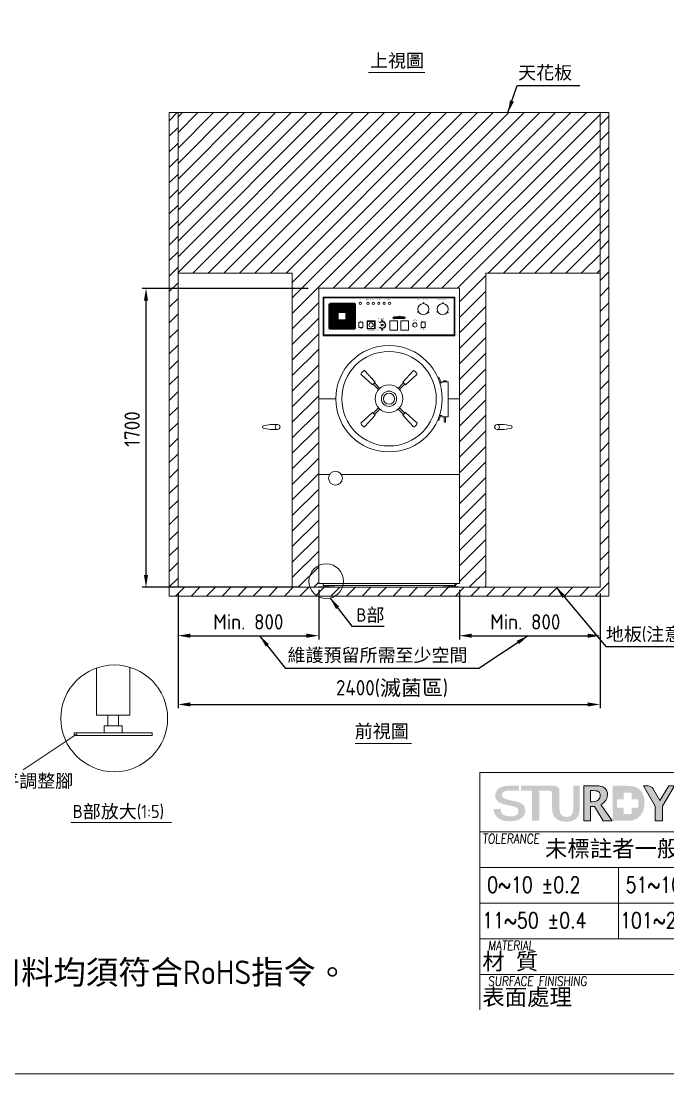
# Model space of a CAD drawing. Header units: millimetres. Extents: x -200897 to 27338, y 57 to 9327.
# Drawn here: x 18560 to 22238, y 57 to 6046 of the extents above; entities that cross this region are included whole.
import ezdxf

# ---------------------------------------------------------------- set-up
doc = ezdxf.new("R2010")
doc.units = ezdxf.units.MM
doc.header["$MEASUREMENT"] = 0
doc.linetypes.add('HIDDEN', pattern=[9.525, 6.35, -3.175])
doc.layers.get('0').update_dxf_attribs({"lineweight": 20})
for name, color, linetype, lineweight in [('D', 3, 'Continuous', 13), ('F', 7, 'Continuous', 15), ('H', 2, 'HIDDEN', 15), ('S', 4, 'Continuous', 15)]:
    doc.layers.add(name, color=color, linetype=linetype, lineweight=lineweight)
doc.styles.get("Standard").update_dxf_attribs({"font": 'KAIU.TTF'})
doc.styles.add('STU25', font='isocp2.shx')
doc.styles.add('Text', font='romans.shx', dxfattribs={"width": 0.8, "oblique": 10})
doc.dimstyles.new('STU25', dxfattribs={"dimscale": 35, "dimtxt": 2.5, "dimasz": 2, "dimexe": 0.6, "dimexo": 1, "dimgap": 1, "dimtad": 1, "dimdsep": 46, "dimtxsty": 'STU25', "dimcen": 2, "dimazin": 2, "dimtfac": 1, "dimtmove": 0, "dimatfit": 3, "dimfxl": 0, "dimtolj": 1, "dimtzin": 0, "dimarcsym": 0})
doc.dimstyles.new('STU25$7', dxfattribs={"dimscale": 35, "dimtxt": 2.5, "dimasz": 2, "dimexe": 1.25, "dimexo": 0.625, "dimgap": 1, "dimtad": 0, "dimdec": 4, "dimdsep": 46, "dimtxsty": 'STU25', "dimcen": 2.5, "dimazin": 2, "dimtfac": 1, "dimtdec": 4, "dimtmove": 0, "dimatfit": 3, "dimfxl": 0, "dimtolj": 1, "dimtzin": 0, "dimarcsym": 0})

# ---------------------------------------------------------------- blocks, each defined once
blk = doc.blocks.new('*D9')
at = {"layer": 'D', "color": 0, "lineweight": -2}
for p, q in [((21052.2, 2811), (21052.2, 2528.6)), ((21852.2, 2790), (21852.2, 2528.6)), ((21122.2, 2549.6), (21782.2, 2549.6))]:
    blk.add_line(p, q, dxfattribs=at)
at = {"layer": 'D', "color": 0}
for points in [[(21122.2, 2561.3), (21122.2, 2537.9), (21052.2, 2549.6)], [(21782.2, 2537.9), (21782.2, 2561.3), (21852.2, 2549.6)]]:
    blk.add_solid(points, dxfattribs=at)
at = {"layer": 'Defpoints', "color": 0}
for p in [(21052.2, 2846), (21852.2, 2825), (21852.2, 2549.6)]:
    blk.add_point(p, dxfattribs=at)
at = {"layer": 'D', "color": 0, "insert": (21427.2, 2628.3), "char_height": 87.5, "attachment_point": 5, "style": 'STU25'}
blk.add_mtext('\\A1;Min. 800', dxfattribs=at)
blk = doc.blocks.new('*D8')
at = {"layer": 'D', "color": 0, "lineweight": -2}
for p, q in [((19452.2, 2790), (19452.2, 2528.6)), ((20252.2, 2811), (20252.2, 2528.6)), ((19522.2, 2549.6), (20182.2, 2549.6))]:
    blk.add_line(p, q, dxfattribs=at)
at = {"layer": 'D', "color": 0}
for points in [[(19522.2, 2561.3), (19522.2, 2537.9), (19452.2, 2549.6)], [(20182.2, 2537.9), (20182.2, 2561.3), (20252.2, 2549.6)]]:
    blk.add_solid(points, dxfattribs=at)
at = {"layer": 'Defpoints', "color": 0}
for p in [(19452.2, 2825), (20252.2, 2846), (20252.2, 2549.6)]:
    blk.add_point(p, dxfattribs=at)
at = {"layer": 'D', "color": 0, "insert": (19852.2, 2628.3), "char_height": 87.5, "attachment_point": 5, "style": 'STU25'}
blk.add_mtext('\\A1;Min. 800', dxfattribs=at)
blk = doc.blocks.new('*D6')
at = {"layer": 'D', "color": 0, "lineweight": -2}
for p, q in [((19452.2, 2790), (19452.2, 2137.5)), ((21852.2, 2790), (21852.2, 2137.5)), ((19522.2, 2158.5), (21782.2, 2158.5))]:
    blk.add_line(p, q, dxfattribs=at)
at = {"layer": 'D', "color": 0}
for points in [[(19522.2, 2170.2), (19522.2, 2146.9), (19452.2, 2158.5)], [(21782.2, 2146.9), (21782.2, 2170.2), (21852.2, 2158.5)]]:
    blk.add_solid(points, dxfattribs=at)
at = {"layer": 'Defpoints', "color": 0}
for p in [(19452.2, 2825), (21852.2, 2825), (21852.2, 2158.5)]:
    blk.add_point(p, dxfattribs=at)
at = {"layer": 'D', "color": 0, "insert": (20669.1, 2248.6), "char_height": 87.5, "attachment_point": 5, "style": 'STU25'}
blk.add_mtext('\\A1;2400({\\f標楷體|b0|i0|c136|p65;滅菌區})', dxfattribs=at)
blk = doc.blocks.new('*D10')
at = {"layer": 'D', "color": 0, "lineweight": -2}
for p, q in [((20192.2, 4525), (19249.1, 4525)), ((19270.1, 4455), (19270.1, 2895)), ((20148.2, 2825), (19249.1, 2825))]:
    blk.add_line(p, q, dxfattribs=at)
at = {"layer": 'D', "color": 0}
for points in [[(19281.8, 4455), (19258.4, 4455), (19270.1, 4525)], [(19258.4, 2895), (19281.8, 2895), (19270.1, 2825)]]:
    blk.add_solid(points, dxfattribs=at)
at = {"layer": 'Defpoints', "color": 0}
for p in [(20227.2, 4525), (19270.1, 2825), (20183.2, 2825)]:
    blk.add_point(p, dxfattribs=at)
at = {"layer": 'D', "color": 0, "insert": (19191.3, 3725), "char_height": 87.5, "attachment_point": 5, "rotation": 90, "style": 'STU25'}
blk.add_mtext('\\A1;1700', dxfattribs=at)
blk = doc.blocks.new('V3')
h = blk.add_hatch(color=256)
h.paths.add_polyline_path([(4649.7, -6596.8), (5399.7, -6596.8), (5399.7, -6816.8), (4649.7, -6816.8)])
h.paths.add_polyline_path([(4654.7, -6601.8), (5394.7, -6601.8), (5394.7, -6811.8), (4654.7, -6811.8)], flags=16)
h = blk.add_hatch(color=256)
h.paths.add_polyline_path([(4945.7, -6732.6), (4899.7, -6732.6), (4899.7, -6778.6), (4945.7, -6778.6)])
h.paths.add_polyline_path([(4942.7, -6735.6), (4942.7, -6775.6), (4902.7, -6775.6), (4902.7, -6735.6)], flags=16)
h = blk.add_hatch(color=256)
h.paths.add_polyline_path([(4972.3, -6741), (4970.9, -6739.6, 0.011368), (4970.1, -6740.3), (4973, -6743.1, -0.392227), (4997.4, -6742.2), (4997.6, -6739.8, 0.030831), (4995.6, -6738.5), (4996.5, -6736.7, 0.011368), (4995.6, -6736.2), (4994.7, -6738, 0.309923)])
h.paths.add_polyline_path([(4994.8, -6771.4), (4994.6, -6773.8, 0.559819), (4997.6, -6739.8), (4997.4, -6742.2, -0.514917)])
h.paths.add_polyline_path([(4994.6, -6773.8), (4994.8, -6771.4, -0.341185), (4973, -6768.6), (4970.1, -6771.4, 0.011368), (4970.9, -6772.1), (4972.3, -6770.7, 0.308103)])
for p, q in [((4654.7, -6601.8), (5394.7, -6601.8)), ((4654.7, -6811.8), (4654.7, -6601.8)), ((5394.7, -6601.8), (5394.7, -6811.8)), ((4973, -6743.1), (4970.1, -6740.3)), ((4972.3, -6741), (4970.9, -6739.6)), ((4994.7, -6738), (4995.6, -6736.2)), ((4995.6, -6738.5), (4996.5, -6736.7)), ((5394.7, -6811.8), (4654.7, -6811.8)), ((4973, -6768.6), (4970.1, -6771.4)), ((4972.3, -6770.7), (4970.9, -6772.1))]:
    blk.add_line(p, q)
at = {"lineweight": 50}
for p, q in [((4687.7, -6635.8), (4731.7, -6679.8)), ((4783.7, -6679.8), (4827.7, -6635.8)), ((4731.7, -6731.8), (4687.7, -6775.8)), ((4783.7, -6731.8), (4827.7, -6775.8)), ((5050.7, -6712.8), (5113.7, -6712.8)), ((5050.7, -6712.8), (5050.7, -6717.8)), ((5081.2, -6712.8), (5081.2, -6707.8)), ((5113.7, -6712.8), (5113.7, -6717.8))]:
    blk.add_line(p, q, dxfattribs=at)
for points in [[(4649.7, -6596.8), (5399.7, -6596.8), (5399.7, -6816.8), (4649.7, -6816.8)], [(4899.7, -6732.6), (4945.7, -6732.6), (4945.7, -6778.6), (4899.7, -6778.6)], [(4902.7, -6735.6), (4942.7, -6735.6), (4942.7, -6775.6), (4902.7, -6775.6)]]:
    blk.add_lwpolyline(points, close=True)
for points in [[(4687.7, -6635.8), (4827.7, -6635.8), (4827.7, -6775.8), (4687.7, -6775.8)], [(4691.7, -6639.8), (4823.7, -6639.8), (4823.7, -6771.8), (4691.7, -6771.8)], [(4695.7, -6643.8), (4819.7, -6643.8), (4819.7, -6767.8), (4695.7, -6767.8)], [(4699.7, -6647.8), (4815.7, -6647.8), (4815.7, -6763.8), (4699.7, -6763.8)], [(4703.7, -6651.8), (4811.7, -6651.8), (4811.7, -6759.8), (4703.7, -6759.8)], [(4707.7, -6655.8), (4807.7, -6655.8), (4807.7, -6755.8), (4707.7, -6755.8)], [(4711.7, -6659.8), (4803.7, -6659.8), (4803.7, -6751.8), (4711.7, -6751.8)], [(4715.7, -6663.8), (4799.7, -6663.8), (4799.7, -6747.8), (4715.7, -6747.8)], [(4719.7, -6667.8), (4795.7, -6667.8), (4795.7, -6743.8), (4719.7, -6743.8)], [(4723.7, -6671.8), (4791.7, -6671.8), (4791.7, -6739.8), (4723.7, -6739.8)], [(4727.7, -6675.8), (4787.7, -6675.8), (4787.7, -6735.8), (4727.7, -6735.8)], [(4731.7, -6679.8), (4783.7, -6679.8), (4783.7, -6731.8), (4731.7, -6731.8)]]:
    blk.add_lwpolyline(points, close=True, dxfattribs=at)
for radius, start, end in [(22, 132.39475, 135), (20, 63.25632, 132.13402), (20, 227.86598, 60.39033), (18, 225, 135), (22, 60.65106, 63.25632), (22, 225, 227.60525)]:
    blk.add_arc((4985.7, -6755.8), radius, start, end)
for s, insert, char_height, width, attachment_point in [('{\\fArial|b0|i0|c0|p34;POWER}', (4851.7, -6609.8), 3.5, 19.501, 1), ('{\\fArial|b0|i0|c0|p34;ADD WATER}', (4905.7, -6611.6), 3.5, 29.971, 5), ('{\\fArial|b0|i0|c0|p34;HEAT}', (4936.2, -6611.6), 3.5, 19, 5), ('{\\fArial|b0|i0|c0|p34;STERI}.', (4967.3, -6611.6), 3.5, 19, 5), ('{\\fArial|b0|i0|c0|p34;DRY}', (4991.7, -6609.8), 3.5, 15, 1), ('{\\fArial|b0|i0|c0|p34;COMPLETE}', (5013.7, -6609.8), 3.5, 23.5, 1), ('{\\fArial|b0|i0|c0|p34;CHAMBER PRESSURE GAUGE}', (5182.7, -6609.8), 3.5, 77.439, 1), ('{\\fArial|b0|i0|c0|p34;JACKET PRESSURE GAUGE}', (5298.7, -6609.8), 3.5, 67.407, 1), ('{\\fArial|b0|i0|c0|p34;TIMER}', (5081.2, -6704.3), 3.5, 59.839, 5), ('{\\fArial|b0|i0|c0|p34;ON}', (4859.7, -6731.3), 5, 14.5, 1), ('{\\fArial|b1|i0|c0|p34;0.9}', (4958.1, -6732.8), 4, 25.842, 1), ('{\\fArial|b0|i0|c0|p34;PRESSURE CONTROL}', (4959.2, -6717.8), 3.5, 56.42, 1), ('{\\fArial|b1|i0|c0|p34;1.2}', (4996.7, -6730.8), 4, 11.852, 1), ('{\\fArial|b0|i0|c0|p34;STERI.}', (5043.2, -6720.8), 3.5, 43.963, 1), ('{\\fArial|b0|i0|c0|p34;DRY}', (5108.2, -6720.8), 3.5, 35.412, 1), ('{\\fArial|b0|i0|c0|p34;OFF}', (4857.7, -6775.3), 5, 16.5, 1), ('{\\fArial|b0|i0|c0|p34;EMERGENCY}', (4908.7, -6783.8), 3.5, 23.5, 1), ('\\A1;{\\fArial|b1|i1|c0|p34;kg/cm\\H0.7x;\\S2^  ;}', (4952.2, -6779.8), 4, 25.949, 1), ('{\\fArial|b1|i0|c0|p34;2.1}', (4958.2, -6771.8), 4, 25.788, 1)]:
    blk.add_mtext(s, dxfattribs=dict(insert=insert, char_height=char_height, width=width, attachment_point=attachment_point))
at = {"attachment_point": 1}
for s, insert, char_height in [('{\\fArial|b0|i0|c0|p34;VACUUM\\PRELEASE}', (5160.9, -6723), 3.5), ('{\\fARIAL|b0|i0|c0|p34;LIQUID}', (5207.7, -6731.3), 5), ('{\\fArial|b0|i0|c0|p34;NORMAL}', (5204.7, -6775.3), 5)]:
    blk.add_mtext(s, dxfattribs=dict(at, insert=insert, char_height=char_height))
blk = doc.blocks.new('新駿LOGO')
at = {"layer": 'F'}
h = blk.add_hatch(color=256, dxfattribs=at)
edge = h.paths.add_edge_path()
edge.add_spline(control_points=[(-529.05, -442.14), (-529.05, -442.31), (-529.02, -442.45), (-528.95, -442.56), (-528.89, -442.68), (-528.8, -442.78), (-528.69, -442.85), (-528.57, -442.93), (-528.44, -442.98), (-528.29, -443.01), (-528.15, -443.05), (-527.99, -443.07), (-527.81, -443.07), (-527.62, -443.07), (-527.47, -443.05), (-527.33, -443.01), (-527.2, -442.97), (-527.09, -442.92), (-527.01, -442.86), (-526.93, -442.8), (-526.87, -442.73), (-526.83, -442.65), (-526.8, -442.57), (-526.78, -442.49), (-526.78, -442.41), (-526.78, -442.25), (-526.82, -442.13), (-526.91, -442.05), (-526.99, -441.97), (-527.08, -441.91), (-527.18, -441.88), (-527.36, -441.83), (-527.56, -441.77), (-527.79, -441.72), (-528.02, -441.67), (-528.3, -441.61), (-528.64, -441.53), (-528.85, -441.48), (-529.02, -441.41), (-529.16, -441.34), (-529.3, -441.26), (-529.41, -441.17), (-529.5, -441.07), (-529.58, -440.98), (-529.64, -440.87), (-529.67, -440.77), (-529.7, -440.66), (-529.72, -440.55), (-529.72, -440.43), (-529.72, -440.22), (-529.67, -440.03), (-529.57, -439.87), (-529.46, -439.71), (-529.33, -439.58), (-529.16, -439.47), (-528.99, -439.37), (-528.85, -439.31), (-528.64, -439.26), (-528.43, -439.21), (-528.13, -439.2), (-527.91, -439.2), (-527.66, -439.2), (-526.73, -439.2), (-526.73, -439.2), (-526.73, -439.2), (-526.73, -439.81), (-526.73, -439.81), (-526.73, -439.81), (-528.14, -439.8), (-528.28, -439.83), (-528.39, -439.85), (-528.48, -439.86), (-528.56, -439.9), (-528.65, -439.94), (-528.72, -440), (-528.78, -440.07), (-528.84, -440.14), (-528.87, -440.23), (-528.87, -440.34), (-528.87, -440.5), (-528.81, -440.62), (-528.7, -440.7), (-528.6, -440.79), (-528.46, -440.85), (-528.28, -440.9), (-528.27, -440.9), (-528.19, -440.92), (-528.07, -440.95), (-527.94, -440.98), (-527.8, -441.01), (-527.65, -441.05), (-527.49, -441.09), (-527.34, -441.12), (-527.19, -441.16), (-527.04, -441.19), (-526.94, -441.21), (-526.87, -441.23), (-526.71, -441.27), (-526.58, -441.34), (-526.46, -441.41), (-526.34, -441.49), (-526.24, -441.58), (-526.16, -441.67), (-526.08, -441.77), (-526.02, -441.88), (-525.98, -441.99), (-525.94, -442.1), (-525.92, -442.22), (-525.92, -442.33), (-525.92, -442.57), (-525.98, -442.78), (-526.09, -442.95), (-526.2, -443.12), (-526.35, -443.26), (-526.53, -443.37), (-526.71, -443.48), (-526.92, -443.55), (-527.15, -443.61), (-527.39, -443.66), (-527.62, -443.68), (-527.87, -443.68), (-528.14, -443.68), (-528.41, -443.65), (-528.65, -443.59), (-528.9, -443.53), (-529.11, -443.44), (-529.3, -443.31), (-529.48, -443.19), (-529.63, -443.03), (-529.74, -442.83), (-529.84, -442.64), (-529.9, -442.41), (-529.91, -442.14), (-529.91, -442.14), (-529.05, -442.14), (-529.05, -442.14)], knot_values=[0, 0, 0, 0, 1, 1, 1, 2, 2, 2, 3, 3, 3, 4, 4, 4, 5, 5, 5, 6, 6, 6, 7, 7, 7, 8, 8, 8, 9, 9, 9, 10, 10, 10, 11, 11, 11, 12, 12, 12, 13, 13, 13, 14, 14, 14, 15, 15, 15, 16, 16, 16, 17, 17, 17, 18, 18, 18, 19, 19, 19, 20, 20, 20, 21, 21, 21, 22, 22, 22, 23, 23, 23, 24, 24, 24, 25, 25, 25, 26, 26, 26, 27, 27, 27, 28, 28, 28, 29, 29, 29, 30, 30, 30, 31, 31, 31, 32, 32, 32, 33, 33, 33, 34, 34, 34, 35, 35, 35, 36, 36, 36, 37, 37, 37, 38, 38, 38, 39, 39, 39, 40, 40, 40, 41, 41, 41, 42, 42, 42, 43, 43, 43, 44, 44, 44, 45, 45, 45, 45], degree=3, periodic=0)
edge = h.paths.add_edge_path()
edge.add_spline(control_points=[(-522.53, -440.14), (-522.54, -440.04), (-522.57, -439.94), (-522.63, -439.9), (-522.77, -439.79), (-522.9, -439.81), (-522.9, -439.81), (-522.9, -439.81), (-523.02, -439.81), (-523.02, -439.81), (-523.02, -439.81), (-524.14, -439.81), (-524.14, -439.81), (-524.14, -439.81), (-524.14, -443.62), (-524.14, -443.62), (-524.14, -443.62), (-525.06, -443.62), (-525.06, -443.62), (-525.06, -443.62), (-525.06, -439.81), (-525.06, -439.81), (-525.06, -439.81), (-526.47, -439.81), (-526.47, -439.81), (-526.47, -439.81), (-526.47, -439.2), (-526.47, -439.2), (-526.47, -439.2), (-522.39, -439.2), (-522.39, -439.2)], knot_values=[5.578051, 5.578051, 5.578051, 5.578051, 6, 6, 6, 7, 7, 7, 8, 8, 8, 9, 9, 9, 10, 10, 10, 11, 11, 11, 12, 12, 12, 13, 13, 13, 14, 14, 14, 15, 15, 15, 15], degree=3, periodic=0)
edge.add_spline(control_points=[(-522.4, -439.2), (-522.31, -439.2), (-522.22, -439.2), (-522.22, -439.2), (-522.22, -439.2), (-521.96, -439.19), (-521.76, -439.41), (-521.58, -439.61), (-521.61, -439.85), (-521.61, -439.85), (-521.61, -439.85), (-521.61, -441.92), (-521.61, -441.92), (-521.61, -442.41), (-521.52, -442.73), (-521.36, -442.89), (-521.19, -443.05), (-520.97, -443.13), (-520.71, -443.13), (-520.45, -443.13), (-520.24, -443.05), (-520.09, -442.89), (-519.93, -442.74), (-519.86, -442.43), (-519.86, -441.98), (-519.86, -441.98), (-519.86, -439.2), (-519.86, -439.2), (-519.86, -439.2), (-519.05, -439.2), (-519.05, -439.2), (-519.05, -439.2), (-519.05, -441.92), (-519.05, -441.92), (-519.05, -442.43), (-519.12, -442.8), (-519.25, -443.02), (-519.38, -443.24), (-519.56, -443.42), (-519.8, -443.54), (-520.05, -443.67), (-520.35, -443.74), (-520.73, -443.74), (-521.09, -443.74), (-521.41, -443.68), (-521.67, -443.56), (-521.93, -443.44), (-522.14, -443.26), (-522.3, -443.03), (-522.45, -442.8), (-522.53, -442.42), (-522.53, -441.91), (-522.53, -441.91), (-522.53, -440.92), (-522.53, -440.14)], knot_values=[0.44538, 0.44538, 0.44538, 0.44538, 1, 1, 1, 2, 2, 2, 3, 3, 3, 4, 4, 4, 5, 5, 5, 6, 6, 6, 7, 7, 7, 8, 8, 8, 9, 9, 9, 10, 10, 10, 11, 11, 11, 12, 12, 12, 13, 13, 13, 14, 14, 14, 15, 15, 15, 16, 16, 16, 17, 17, 17, 17.603917, 17.603917, 17.603917, 17.603917], degree=3, periodic=0)
h = blk.add_hatch(color=256, dxfattribs=at)
edge = h.paths.add_edge_path()
edge.add_spline(control_points=[(-522.22, -439.2), (-522.22, -439.2), (-526.47, -439.2), (-526.47, -439.2)], knot_values=[14, 14, 14, 14, 15, 15, 15, 15], degree=3, periodic=0)
edge.add_spline(control_points=[(-526.47, -439.2), (-526.47, -439.2), (-526.47, -439.81), (-526.47, -439.81)], knot_values=[13, 13, 13, 13, 14, 14, 14, 14], degree=3, periodic=0)
edge.add_spline(control_points=[(-526.47, -439.81), (-526.47, -439.81), (-525.06, -439.81), (-525.06, -439.81)], knot_values=[12, 12, 12, 12, 13, 13, 13, 13], degree=3, periodic=0)
edge.add_spline(control_points=[(-525.06, -439.81), (-525.06, -439.81), (-525.06, -443.62), (-525.06, -443.62)], knot_values=[11, 11, 11, 11, 12, 12, 12, 12], degree=3, periodic=0)
edge.add_spline(control_points=[(-525.06, -443.62), (-525.06, -443.62), (-524.14, -443.62), (-524.14, -443.62)], knot_values=[10, 10, 10, 10, 11, 11, 11, 11], degree=3, periodic=0)
edge.add_spline(control_points=[(-524.14, -443.62), (-524.14, -443.62), (-524.14, -439.81), (-524.14, -439.81)], knot_values=[9, 9, 9, 9, 10, 10, 10, 10], degree=3, periodic=0)
edge.add_spline(control_points=[(-524.14, -439.81), (-524.14, -439.81), (-523.02, -439.81), (-523.02, -439.81)], knot_values=[8, 8, 8, 8, 9, 9, 9, 9], degree=3, periodic=0)
edge.add_spline(control_points=[(-523.02, -439.81), (-523.02, -439.81), (-522.9, -439.81), (-522.9, -439.81)], knot_values=[7, 7, 7, 7, 8, 8, 8, 8], degree=3, periodic=0)
edge.add_spline(control_points=[(-522.9, -439.81), (-522.9, -439.81), (-522.77, -439.79), (-522.63, -439.9)], knot_values=[6, 6, 6, 6, 7, 7, 7, 7], degree=3, periodic=0)
edge.add_spline(control_points=[(-522.63, -439.9), (-522.57, -439.94), (-522.54, -440.04), (-522.53, -440.14)], knot_values=[5.578051, 5.578051, 5.578051, 5.578051, 6, 6, 6, 6], degree=3, periodic=0)
edge.add_spline(control_points=[(-522.53, -440.14), (-522.53, -440.92), (-522.53, -441.91), (-522.53, -441.91)], knot_values=[17, 17, 17, 17, 17.603917, 17.603917, 17.603917, 17.603917], degree=3, periodic=0)
edge.add_spline(control_points=[(-522.53, -441.91), (-522.53, -442.42), (-522.45, -442.8), (-522.3, -443.03)], knot_values=[16, 16, 16, 16, 17, 17, 17, 17], degree=3, periodic=0)
edge.add_spline(control_points=[(-522.3, -443.03), (-522.14, -443.26), (-521.93, -443.44), (-521.67, -443.56)], knot_values=[15, 15, 15, 15, 16, 16, 16, 16], degree=3, periodic=0)
edge.add_spline(control_points=[(-521.67, -443.56), (-521.41, -443.68), (-521.09, -443.74), (-520.73, -443.74)], knot_values=[14, 14, 14, 14, 15, 15, 15, 15], degree=3, periodic=0)
edge.add_spline(control_points=[(-520.73, -443.74), (-520.35, -443.74), (-520.05, -443.67), (-519.8, -443.54)], knot_values=[13, 13, 13, 13, 14, 14, 14, 14], degree=3, periodic=0)
edge.add_spline(control_points=[(-519.8, -443.54), (-519.56, -443.42), (-519.38, -443.24), (-519.25, -443.02)], knot_values=[12, 12, 12, 12, 13, 13, 13, 13], degree=3, periodic=0)
edge.add_spline(control_points=[(-519.25, -443.02), (-519.12, -442.8), (-519.05, -442.43), (-519.05, -441.92)], knot_values=[11, 11, 11, 11, 12, 12, 12, 12], degree=3, periodic=0)
edge.add_spline(control_points=[(-519.05, -441.92), (-519.05, -441.92), (-519.05, -439.2), (-519.05, -439.2)], knot_values=[10, 10, 10, 10, 11, 11, 11, 11], degree=3, periodic=0)
edge.add_spline(control_points=[(-519.05, -439.2), (-519.05, -439.2), (-519.86, -439.2), (-519.86, -439.2)], knot_values=[9, 9, 9, 9, 10, 10, 10, 10], degree=3, periodic=0)
edge.add_spline(control_points=[(-519.86, -439.2), (-519.86, -439.2), (-519.86, -441.98), (-519.86, -441.98)], knot_values=[8, 8, 8, 8, 9, 9, 9, 9], degree=3, periodic=0)
edge.add_spline(control_points=[(-519.86, -441.98), (-519.86, -442.43), (-519.93, -442.74), (-520.09, -442.89)], knot_values=[7, 7, 7, 7, 8, 8, 8, 8], degree=3, periodic=0)
edge.add_spline(control_points=[(-520.09, -442.89), (-520.24, -443.05), (-520.45, -443.13), (-520.71, -443.13)], knot_values=[6, 6, 6, 6, 7, 7, 7, 7], degree=3, periodic=0)
edge.add_spline(control_points=[(-520.71, -443.13), (-520.97, -443.13), (-521.19, -443.05), (-521.36, -442.89)], knot_values=[5, 5, 5, 5, 6, 6, 6, 6], degree=3, periodic=0)
edge.add_spline(control_points=[(-521.36, -442.89), (-521.52, -442.73), (-521.61, -442.41), (-521.61, -441.92)], knot_values=[4, 4, 4, 4, 5, 5, 5, 5], degree=3, periodic=0)
edge.add_spline(control_points=[(-521.61, -441.92), (-521.61, -441.92), (-521.61, -439.85), (-521.61, -439.85)], knot_values=[3, 3, 3, 3, 4, 4, 4, 4], degree=3, periodic=0)
edge.add_spline(control_points=[(-521.61, -439.85), (-521.61, -439.85), (-521.58, -439.61), (-521.76, -439.41)], knot_values=[2, 2, 2, 2, 3, 3, 3, 3], degree=3, periodic=0)
edge.add_spline(control_points=[(-521.76, -439.41), (-521.96, -439.19), (-522.22, -439.2), (-522.22, -439.2)], knot_values=[1, 1, 1, 1, 2, 2, 2, 2], degree=3, periodic=0)
h = blk.add_hatch(color=256, dxfattribs=at)
edge = h.paths.add_edge_path()
edge.add_spline(control_points=[(-509.51, -443.62), (-509.51, -443.62), (-509.51, -441.77), (-509.51, -441.77), (-509.51, -441.77), (-511, -439.2), (-511, -439.2), (-511, -439.2), (-510.64, -439.2), (-510.64, -439.2), (-510.64, -439.2), (-510.3, -439.19), (-510.04, -439.32), (-509.79, -439.45), (-509.71, -439.68), (-509.71, -439.68), (-509.71, -439.68), (-508.9, -441.07), (-508.9, -441.07), (-508.9, -441.07), (-507.78, -439.2), (-507.78, -439.2), (-507.78, -439.2), (-507.05, -439.2), (-507.05, -439.2), (-507.05, -439.2), (-508.59, -441.77), (-508.59, -441.77), (-508.59, -441.77), (-508.59, -443.62), (-508.59, -443.62), (-508.59, -443.62), (-509.51, -443.62), (-509.51, -443.62)], knot_values=[0, 0, 0, 0, 1, 1, 1, 2, 2, 2, 3, 3, 3, 4, 4, 4, 5, 5, 5, 6, 6, 6, 7, 7, 7, 8, 8, 8, 9, 9, 9, 10, 10, 10, 11, 11, 11, 11], degree=3, periodic=0)
h = blk.add_hatch(color=256, dxfattribs=at)
edge = h.paths.add_edge_path()
edge.add_spline(control_points=[(-518.54, -443.62), (-518.54, -443.62), (-518.54, -439.2), (-518.54, -439.2), (-518.54, -439.2), (-516.88, -439.2), (-516.88, -439.2), (-516.55, -439.2), (-516.29, -439.25), (-516.11, -439.33), (-515.93, -439.41), (-515.79, -439.54), (-515.69, -439.72), (-515.59, -439.89), (-515.54, -440.08), (-515.54, -440.3), (-515.54, -440.56), (-515.61, -440.8), (-515.76, -441.03), (-515.91, -441.26), (-516.12, -441.44), (-516.39, -441.56), (-516.39, -441.56), (-514.95, -443.62), (-514.95, -443.62), (-514.95, -443.62), (-516.07, -443.62), (-516.07, -443.62), (-516.07, -443.62), (-517.17, -441.81), (-517.17, -441.81), (-517.17, -441.81), (-517.67, -441.81), (-517.67, -441.81), (-517.67, -441.81), (-517.67, -443.62), (-517.67, -443.62), (-517.67, -443.62), (-518.54, -443.62), (-518.54, -443.62)], knot_values=[0, 0, 0, 0, 1, 1, 1, 2, 2, 2, 3, 3, 3, 4, 4, 4, 5, 5, 5, 6, 6, 6, 7, 7, 7, 8, 8, 8, 9, 9, 9, 10, 10, 10, 11, 11, 11, 12, 12, 12, 13, 13, 13, 13], degree=3, periodic=0)
edge = h.paths.add_edge_path(flags=16)
edge.add_spline(control_points=[(-517.67, -441.21), (-517.67, -441.21), (-517.46, -441.21), (-517.46, -441.21), (-517.08, -441.21), (-516.82, -441.13), (-516.68, -440.96), (-516.53, -440.8), (-516.46, -440.61), (-516.46, -440.4), (-516.46, -440.22), (-516.52, -440.08), (-516.63, -439.97), (-516.75, -439.86), (-516.99, -439.81), (-517.35, -439.81), (-517.35, -439.81), (-517.67, -439.81), (-517.67, -439.81), (-517.67, -439.81), (-517.67, -441.21), (-517.67, -441.21)], knot_values=[0, 0, 0, 0, 1, 1, 1, 2, 2, 2, 3, 3, 3, 4, 4, 4, 5, 5, 5, 6, 6, 6, 7, 7, 7, 7], degree=3, periodic=0)
h = blk.add_hatch(color=256, dxfattribs=at)
edge = h.paths.add_edge_path()
edge.add_spline(control_points=[(-514.87, -439.2), (-514.87, -439.2), (-514.87, -443.62), (-514.87, -443.62)], knot_values=[0, 0, 0, 0, 1, 1, 1, 1], degree=3, periodic=0)
edge.add_spline(control_points=[(-514.87, -443.62), (-514.87, -443.62), (-513.05, -443.62), (-513.05, -443.62)], knot_values=[8, 8, 8, 8, 9, 9, 9, 9], degree=3, periodic=0)
edge.add_spline(control_points=[(-513.05, -443.62), (-512.51, -443.62), (-512.09, -443.52), (-511.79, -443.32)], knot_values=[7, 7, 7, 7, 8, 8, 8, 8], degree=3, periodic=0)
edge.add_spline(control_points=[(-511.79, -443.32), (-511.48, -443.12), (-511.25, -442.85), (-511.09, -442.5)], knot_values=[6, 6, 6, 6, 7, 7, 7, 7], degree=3, periodic=0)
edge.add_spline(control_points=[(-511.09, -442.5), (-510.93, -442.15), (-510.85, -441.76), (-510.85, -441.32)], knot_values=[5, 5, 5, 5, 6, 6, 6, 6], degree=3, periodic=0)
edge.add_spline(control_points=[(-510.85, -441.32), (-510.85, -440.87), (-510.93, -440.49), (-511.1, -440.17)], knot_values=[4, 4, 4, 4, 5, 5, 5, 5], degree=3, periodic=0)
edge.add_spline(control_points=[(-511.1, -440.17), (-511.27, -439.85), (-511.49, -439.61), (-511.78, -439.45)], knot_values=[3, 3, 3, 3, 4, 4, 4, 4], degree=3, periodic=0)
edge.add_spline(control_points=[(-511.78, -439.45), (-512.06, -439.29), (-512.46, -439.2), (-512.97, -439.2)], knot_values=[2, 2, 2, 2, 3, 3, 3, 3], degree=3, periodic=0)
edge.add_spline(control_points=[(-512.97, -439.2), (-512.97, -439.2), (-514.87, -439.2), (-514.87, -439.2)], knot_values=[1, 1, 1, 1, 2, 2, 2, 2], degree=3, periodic=0)
h.paths.add_polyline_path([(-514.34, -441.95), (-513.51, -441.95), (-513.51, -442.77), (-512.48, -442.77), (-512.48, -441.95), (-511.64, -441.95), (-511.64, -440.92), (-512.48, -440.92), (-512.48, -440.07), (-513.51, -440.07), (-513.51, -440.92), (-514.34, -440.92)], flags=16)
at = {"layer": 'F', "lineweight": 0}
for points, knots in [([(-509.51, -443.62), (-509.51, -443.62), (-509.51, -441.77), (-509.51, -441.77), (-509.51, -441.77), (-511, -439.2), (-511, -439.2), (-511, -439.2), (-510.64, -439.2), (-510.64, -439.2), (-510.64, -439.2), (-510.3, -439.19), (-510.04, -439.32), (-509.79, -439.45), (-509.71, -439.68), (-509.71, -439.68), (-509.71, -439.68), (-508.9, -441.07), (-508.9, -441.07), (-508.9, -441.07), (-507.78, -439.2), (-507.78, -439.2), (-507.78, -439.2), (-507.05, -439.2), (-507.05, -439.2), (-507.05, -439.2), (-508.59, -441.77), (-508.59, -441.77), (-508.59, -441.77), (-508.59, -443.62), (-508.59, -443.62), (-508.59, -443.62), (-509.51, -443.62), (-509.51, -443.62)], [0, 0, 0, 0, 1, 1, 1, 2, 2, 2, 3, 3, 3, 4, 4, 4, 5, 5, 5, 6, 6, 6, 7, 7, 7, 8, 8, 8, 9, 9, 9, 10, 10, 10, 11, 11, 11, 11]), ([(-518.54, -443.62), (-518.54, -443.62), (-518.54, -439.2), (-518.54, -439.2), (-518.54, -439.2), (-516.88, -439.2), (-516.88, -439.2), (-516.55, -439.2), (-516.29, -439.25), (-516.11, -439.33), (-515.93, -439.41), (-515.79, -439.54), (-515.69, -439.72), (-515.59, -439.89), (-515.54, -440.08), (-515.54, -440.3), (-515.54, -440.56), (-515.61, -440.8), (-515.76, -441.03), (-515.91, -441.26), (-516.12, -441.44), (-516.39, -441.56), (-516.39, -441.56), (-514.95, -443.62), (-514.95, -443.62), (-514.95, -443.62), (-516.07, -443.62), (-516.07, -443.62), (-516.07, -443.62), (-517.17, -441.81), (-517.17, -441.81), (-517.17, -441.81), (-517.67, -441.81), (-517.67, -441.81), (-517.67, -441.81), (-517.67, -443.62), (-517.67, -443.62), (-517.67, -443.62), (-518.54, -443.62), (-518.54, -443.62)], [0, 0, 0, 0, 1, 1, 1, 2, 2, 2, 3, 3, 3, 4, 4, 4, 5, 5, 5, 6, 6, 6, 7, 7, 7, 8, 8, 8, 9, 9, 9, 10, 10, 10, 11, 11, 11, 12, 12, 12, 13, 13, 13, 13]), ([(-517.67, -441.21), (-517.67, -441.21), (-517.46, -441.21), (-517.46, -441.21), (-517.08, -441.21), (-516.82, -441.13), (-516.68, -440.96), (-516.53, -440.8), (-516.46, -440.61), (-516.46, -440.4), (-516.46, -440.22), (-516.52, -440.08), (-516.63, -439.97), (-516.75, -439.86), (-516.99, -439.81), (-517.35, -439.81), (-517.35, -439.81), (-517.67, -439.81), (-517.67, -439.81), (-517.67, -439.81), (-517.67, -441.21), (-517.67, -441.21)], [0, 0, 0, 0, 1, 1, 1, 2, 2, 2, 3, 3, 3, 4, 4, 4, 5, 5, 5, 6, 6, 6, 7, 7, 7, 7])]:
    blk.add_open_spline(points, degree=3, knots=knots, dxfattribs=at)
at = {"attachment_point": 1, "style": 'STU25'}
for s, insert, char_height in [('{\\f標楷體|b0|i0|c136|p65;新駿實業股份有限公司}', (-504.12, -439.33), 3.25), ('{\\f標楷體|b0|i0|c136|p65;STURDY\\H0.9667x; \\H1.034x;INDUSTRIAL CO.,LTD.}', (-455.51, -439.78), 3)]:
    blk.add_mtext(s, dxfattribs=dict(at, insert=insert, char_height=char_height))
blk = doc.blocks.new('H421')
at = {"layer": 'F', "color": 7}
for p, q in [((155.91, 38.09), (286.91, 38.09)), ((211.36, 38.09), (286.91, 38.09)), ((155.91, 30.59), (286.91, 30.59)), ((192.41, 30.59), (192.41, 17.09)), ((242.66, 30.59), (242.66, 17.09)), ((257.41, 30.59), (257.41, 17.09)), ((272.16, 30.59), (272.16, 17.09)), ((155.91, 26.09), (227.91, 26.09)), ((173.41, 26.09), (173.41, 17.09)), ((211.41, 26.09), (211.41, 17.09)), ((155.91, 8.09), (155.91, 24.09)), ((155.91, 21.59), (286.91, 21.59)), ((214.91, 21.59), (286.91, 21.59)), ((227.91, 21.59), (286.91, 21.59)), ((155.91, 17.09), (286.91, 17.09)), ((211.41, 17.09), (211.41, 12.59)), ((227.91, 17.09), (227.91, 8.09)), ((286.91, 12.59), (155.91, 12.59))]:
    blk.add_line(p, q, dxfattribs=at)
at = {"layer": 'F'}
for p, q in [((155.91, 38.09), (155.91, 17.09)), ((227.91, 30.59), (227.91, 17.09)), ((155.91, 24.09), (155.91, 16.09)), ((155.91, 17.09), (155.91, 8.09)), ((192.41, 17.09), (192.41, 8.09))]:
    blk.add_line(p, q, dxfattribs=at)
at = {"layer": 'F', "color": 0}
for p, q in [((220.66, 21.32), (220.66, 20.14)), ((223.77, 20.14), (227.5, 20.92)), ((223.77, 20.14), (223.77, 18.62)), ((227.5, 20.92), (227.5, 17.84)), ((218.72, 19.38), (219.89, 19.38)), ((220.27, 19.38), (221.04, 19.38)), ((220.66, 19.77), (220.66, 19)), ((221.42, 19.38), (222.57, 19.38)), ((223.49, 19.38), (224.81, 19.38)), ((225.34, 19.38), (225.81, 19.38)), ((226.31, 19.38), (228.03, 19.38)), ((220.66, 18.62), (220.66, 17.45)), ((223.77, 18.62), (227.5, 17.84))]:
    blk.add_line(p, q, dxfattribs=at)
for radius in [1.54, 0.762]:
    blk.add_circle((220.66, 19.38), radius, dxfattribs=at)
blk.add_blockref('新駿LOGO', (687.56, 475.62))
at = {"layer": 'F', "color": 1, "lineweight": 15, "style": 'Text', "oblique": 5, "width": 0.8}
for s, height, p in [('TOLERANCE', 1.2, (156.23, 29.13)), ('DESIGNED', 1.2, (228.57, 29.01)), ('DRAWN', 1.245, (243.23, 29.03)), ('VERIFIED', 1.2, (257.72, 29.09)), ('APPROVED', 1.2, (272.5, 29.06)), ('VIEWPOINT', 1.2, (211.83, 20.13)), ('MATERIAL', 1.2, (156.92, 15.63)), ('SCALE', 1.2, (193.44, 15.63)), ('UNIT', 1.2, (212.42, 15.63)), ('NAME', 1.2, (229.41, 15.63)), ('SURFACE FINISHING', 1.2, (156.92, 11.13)), ('MODEL NO.', 1.2, (193.44, 11.13)), ('DWG.NO.', 1.2, (229.41, 11.13))]:
    blk.add_text(s, height=height, dxfattribs=at).set_placement(p)
at = {"layer": 'F', "lineweight": -3}
for s, height, p in [('未標註者一般公差表', 2.076, (164.12, 27.45)), ('未標示之圓角為R1導角為C1', 2.0757, (192.54, 27.58)), ('設計:', 2.076, (228.54, 26.61)), ('繪圖:', 2.076, (243.32, 26.66)), ('校核:', 2.076, (257.59, 26.57)), ('核准:', 2.076, (272.41, 26.52)), ('視角', 2.076, (211.71, 17.69)), ('材 質', 2.076, (156.21, 13.19)), ('比例', 2.076, (192.73, 13.19)), ('單位', 2.076, (211.71, 13.19)), ('圖 名', 2.076, (228.7, 13.19)), ('表面處理', 2.076, (156.21, 8.69)), ('代表機種', 2.076, (192.73, 8.69)), ('圖 號', 2.076, (228.7, 8.69))]:
    blk.add_text(s, height=height, dxfattribs=at).set_placement(p)
at = {"layer": 'F', "lineweight": 20, "style": 'Text', "width": 0.8}
for s, p in [('0~10 ±0.2', (156.82, 22.91)), ('51~100±0.6', (174.32, 22.91)), ('201~500±1', (192.72, 22.91)), ('ANGLE  ±1%%D', (212.68, 22.91)), ('11~50 ±0.4', (156.2, 18.41)), ('101~200±0.8', (173.63, 18.41)), ('501~X  ±2', (192.72, 18.41))]:
    blk.add_text(s, height=2, dxfattribs=at).set_placement(p)

msp = doc.modelspace()

# ---------------------------------------------------------------- hatches: boundary and pattern name
at = {"layer": 'D'}
h = msp.add_hatch(dxfattribs=at)
h.set_pattern_fill('ANSI31', color=256, scale=500, style=0)
h.set_pattern_definition([(45, (237915.02, 23144.824), (-44.194174, 44.194174), [])])
h.paths.add_polyline_path([(21052.165, 4525.973), (21052.165, 3895.973), (21052.165, 3465.973), (21052.165, 2845.973), (21027.165, 2845.973), (21027.165, 2835.973), (21012.558, 2835.973), (21012.558, 2827.973), (21046.665, 2827.973), (21046.665, 2824.973), (21202.165, 2824.973), (21202.165, 4611.908), (21852.165, 4611.908), (21852.165, 5524.973), (19452.165, 5524.973), (19452.165, 4611.908), (20102.165, 4611.908), (20102.165, 2824.973), (20252.665, 2824.973), (20252.665, 2827.973), (20286.773, 2827.973), (20286.773, 2835.973), (20277.165, 2835.973), (20277.165, 2845.973), (20252.165, 2845.973), (20252.165, 3465.973), (20252.165, 3895.973), (20252.165, 4525.973)])
at = {"layer": 'H', "ltscale": 5}
h = msp.add_hatch(dxfattribs=at)
h.set_pattern_fill('ANSI31', color=256, scale=500, style=0)
h.set_pattern_definition([(45, (237652.236, 23440.9), (-44.194174, 44.194174), [])])
h.paths.add_polyline_path([(21902.165, 2774.973), (21902.165, 5524.973), (21852.165, 5524.973), (21852.165, 2824.973), (19452.165, 2824.973), (19452.165, 5524.973), (19402.165, 5524.973), (19402.165, 2774.973)])
h.paths.add_polyline_path([(21902.165, 5524.973), (21852.165, 5524.973)], flags=16)
h.paths.add_polyline_path([(19402.165, 5524.973), (19452.165, 5524.973)], flags=16)

# ---------------------------------------------------------------- linework, layer by layer
for p, q in [((19452.165, 4611.908), (20102.165, 4611.908)), ((20102.165, 4611.908), (20102.165, 2824.973)), ((21202.165, 4611.908), (21202.165, 2824.973)), ((21852.165, 4611.908), (21202.165, 4611.908)), ((20252.165, 3895.973), (20252.165, 4525.973)), ((20252.165, 4525.973), (21052.165, 4525.973)), ((21052.165, 3895.973), (21052.165, 4525.973)), ((20656.815, 4287.473), (20656.815, 4339.973)), ((20656.815, 4339.973), (20699.515, 4339.973)), ((20699.515, 4339.973), (20699.515, 4287.473)), ((20719.815, 4339.973), (20762.515, 4339.973)), ((20719.815, 4339.973), (20719.815, 4287.473)), ((20762.515, 4339.973), (20762.515, 4287.473)), ((20656.815, 4287.473), (20699.515, 4287.473)), ((20719.815, 4287.473), (20762.515, 4287.473)), ((20929.682, 4017.849), (20935.098, 4020.431)), ((20987.623, 3988.473), (20987.623, 3982.473)), ((20252.165, 3895.973), (20252.165, 3465.973)), ((20252.165, 3895.973), (20349.669, 3895.973)), ((21052.165, 3895.973), (20987.623, 3895.973)), ((21052.165, 3895.973), (21052.165, 3465.973)), ((20929.682, 3777.096), (20935.098, 3774.514)), ((20252.165, 3465.973), (20252.165, 2845.973)), ((20252.165, 3465.973), (20313.802, 3465.973)), ((20252.165, 3465.973), (20313.802, 3465.973)), ((20381.043, 3465.973), (21052.165, 3465.973)), ((20381.043, 3465.973), (21052.165, 3465.973)), ((21052.165, 3465.973), (21052.165, 2845.973)), ((20252.165, 2845.973), (21052.165, 2845.973)), ((20277.165, 2835.973), (20277.165, 2845.973)), ((20277.165, 2835.973), (21027.165, 2835.973)), ((20277.165, 2835.973), (20282.165, 2835.973)), ((21027.165, 2835.973), (21027.165, 2845.973))]:
    msp.add_line(p, q)
at = {"linetype": 'Continuous'}
for p, q in [((20558.584, 3976.205), (20493.884, 4034.541)), ((20515.097, 4055.754), (20573.433, 3991.054)), ((20730.897, 3991.054), (20789.234, 4055.754)), ((20810.447, 4034.541), (20745.747, 3976.205)), ((20573.433, 3991.054), (20558.584, 3976.205)), ((20562.65, 3980.271), (20593.223, 3949.697)), ((20599.941, 3956.415), (20569.367, 3986.988)), ((20734.963, 3986.988), (20704.39, 3956.415)), ((20711.107, 3949.697), (20741.681, 3980.271)), ((20745.747, 3976.205), (20730.897, 3991.054)), ((20952.623, 3986.973), (20941.122, 3986.973)), ((20987.623, 3994.473), (20952.623, 3994.473)), ((20952.623, 3994.473), (20952.623, 3986.973)), ((20963.156, 3998.509), (20962.614, 3997.967)), ((20962.614, 3995.015), (20962.614, 3997.967)), ((20962.614, 3995.015), (20963.156, 3994.473)), ((20963.156, 3998.509), (20977.09, 3998.509)), ((20963.156, 3994.473), (20977.09, 3994.473)), ((20977.09, 3998.509), (20977.632, 3997.967)), ((20977.632, 3995.015), (20977.09, 3994.473)), ((20977.632, 3995.015), (20977.632, 3997.967)), ((20987.623, 3986.973), (20987.623, 3994.473)), ((20987.623, 3794.473), (20987.623, 3986.973)), ((20593.223, 3845.248), (20562.65, 3814.675)), ((20569.367, 3807.957), (20599.941, 3838.531)), ((20704.39, 3838.531), (20734.963, 3807.957)), ((20741.681, 3814.675), (20711.107, 3845.248)), ((20494.268, 3760.751), (20558.584, 3818.741)), ((20573.433, 3803.891), (20515.097, 3739.191)), ((20558.584, 3818.741), (20573.433, 3803.891)), ((20730.897, 3803.891), (20745.747, 3818.741)), ((20788.887, 3739.575), (20730.897, 3803.891)), ((20745.747, 3818.741), (20810.447, 3760.404)), ((20939.195, 3801.973), (20952.623, 3801.973)), ((20952.623, 3794.473), (20952.623, 3801.973)), ((20987.623, 3794.473), (20952.623, 3794.473)), ((20966.696, 3767.536), (20966.696, 3794.473)), ((20973.549, 3767.536), (20973.549, 3794.473)), ((20967.238, 3763.509), (20966.696, 3767.536)), ((20967.238, 3763.509), (20970.123, 3763.509)), ((20973.007, 3763.509), (20970.123, 3763.509)), ((20973.007, 3763.509), (20973.549, 3767.536)), ((20252.665, 2827.973), (20252.665, 2824.973)), ((20341.665, 2827.973), (20252.665, 2827.973)), ((20252.665, 2824.973), (20341.665, 2824.973)), ((20286.773, 2835.973), (20286.773, 2827.973)), ((20291.969, 2835.973), (20291.969, 2827.973)), ((20302.361, 2835.973), (20302.361, 2827.973)), ((20307.558, 2827.973), (20307.558, 2835.973)), ((20310.454, 2827.973), (20307.558, 2830.869)), ((20341.665, 2824.973), (20341.665, 2827.973)), ((21046.665, 2827.973), (20957.665, 2827.973)), ((20957.665, 2827.973), (20957.665, 2824.973)), ((20957.665, 2824.973), (21046.665, 2824.973)), ((20991.773, 2835.973), (20991.773, 2827.973)), ((20996.969, 2835.973), (20996.969, 2827.973)), ((21007.361, 2835.973), (21007.361, 2827.973)), ((21012.558, 2827.973), (21012.558, 2835.973)), ((21046.665, 2824.973), (21046.665, 2827.973)), ((18988.571, 2097.025), (18988.571, 2365.849)), ((19178.571, 2369.824), (19178.571, 2097.025)), ((19178.571, 2097.025), (18988.571, 2097.025)), ((19053.571, 2097.025), (19053.571, 2037.025)), ((19113.571, 2037.025), (19113.571, 2097.025)), ((19031.609, 2037.025), (19135.532, 2037.025)), ((19031.609, 1997.025), (19031.609, 2037.025)), ((19135.532, 2037.025), (19135.532, 1997.025)), ((18861.071, 1997.025), (19306.071, 1997.025)), ((18861.071, 1982.025), (18861.071, 1997.025)), ((19306.071, 1982.025), (18861.071, 1982.025)), ((19306.071, 1997.025), (19306.071, 1982.025))]:
    msp.add_line(p, q, dxfattribs=at)
for points in [[(20481.165, 4302.223), (20503.165, 4302.223), (20503.165, 4332.223), (20481.165, 4332.223)], [(20835.515, 4302.223), (20857.515, 4302.223), (20857.515, 4332.223), (20835.515, 4332.223)]]:
    msp.add_lwpolyline(points, close=True)
for centre, radius in [((20489.165, 4439.723), 6.5), ((20533.165, 4439.723), 6.5), ((20563.665, 4439.723), 6.5), ((20594.165, 4439.723), 6.5), ((20624.665, 4439.723), 6.5), ((20655.165, 4439.723), 6.5), ((20847.165, 4407.223), 31.5), ((20849.048, 4443.158), 1.25), ((20957.165, 4407.223), 31.5), ((20959.048, 4443.158), 1.25), ((20815.089, 4390.879), 1.25), ((20877.357, 4387.616), 1.25), ((20925.089, 4390.879), 1.25), ((20987.357, 4387.616), 1.25), ((20550.165, 4317.223), 12.5), ((20799.365, 4317.223), 12.5), ((20652.165, 3897.473), 302.5), ((20652.165, 3897.473), 268.7), ((20652.165, 3897.473), 43.5), ((20652.165, 3897.473), 31.75), ((20018.542, 3736.806), 13.838), ((21266.573, 3736.806), 13.838), ((20347.422, 3445.649), 39.286)]:
    msp.add_circle(centre, radius)
at = {"lineweight": 25}
for centre, radius in [((20613.165, 4316.973), 5), ((20613.165, 4344.473), 2.1), ((20613.165, 4289.473), 2.1)]:
    msp.add_circle(centre, radius, dxfattribs=at)
at = {"linetype": 'Continuous'}
msp.add_circle((20652.165, 3897.473), 78.75, dxfattribs=at)
for centre, radius, start, end in [((20497.424, 4038.081), 5.007, 146.3528854, 225), ((20539.685, 4009.953), 55.773, 123.6471146, 146.3528854), ((20511.557, 4052.214), 5.007, 39.0781277, 123.6471146), ((20792.774, 4052.214), 5.007, 56.3528854, 135), ((20764.646, 4009.953), 55.773, 33.6471146, 56.3528854), ((20806.907, 4038.081), 5.007, 309.0781277, 33.6471146), ((20497.424, 3756.864), 5.007, 129.0780782, 213.6471146), ((20539.685, 3784.992), 55.773, 213.6471146, 236.3528854), ((20511.557, 3742.731), 5.007, 236.3528854, 315), ((20792.774, 3742.731), 5.007, 219.0780782, 303.6471146), ((20764.646, 3784.992), 55.773, 303.6471146, 326.3528854), ((20806.907, 3756.864), 5.007, 326.3528854, 45)]:
    msp.add_arc(centre, radius, start, end, dxfattribs=at)
for centre, radius, start, end in [((20679.189, 3898.437), 283.5, 18.1975396, 25.4874464), ((20679.189, 3896.508), 283.5, 334.5125536, 340.5211942), ((19939.525, 3736.806), 7.438, 92.8712944, 267.1287056), ((19998.912, 3498.923), 252.485, 85.5409351, 104.3434458), ((19998.912, 3974.689), 252.485, 255.6565542, 274.4590649), ((21286.203, 3498.923), 252.485, 75.6565542, 94.4590649), ((21286.203, 3974.689), 252.485, 265.5409351, 284.3434458), ((21345.589, 3736.806), 7.438, 272.8712944, 87.1287056)]:
    msp.add_arc(centre, radius, start, end)
at = {"layer": 'D'}
for p, q in [((20536.266, 5752.291), (20854.972, 5752.291)), ((18879.006, 1990.724), (18570.961, 1786.384)), ((20460.601, 1935.509), (20779.307, 1935.509)), ((18843.178, 1486.366), (19414.472, 1486.366))]:
    msp.add_line(p, q, dxfattribs=at)
for centre, radius in [((20295.364, 2859.54), 98.378), ((19089.605, 2079.411), 303.734)]:
    msp.add_circle(centre, radius, dxfattribs=at)
at = {"layer": 'F', "color": 6}
msp.add_lwpolyline([(14153.389, 9326.766), (14153.389, 56.766), (27338.389, 56.766), (27338.389, 9326.766)], close=True, dxfattribs=at)
msp.add_lwpolyline([(14153.389, 9326.766), (14153.389, 56.766), (27338.389, 56.766), (27338.389, 9326.766)], close=True, dxfattribs=at)
at = {"layer": 'S', "linetype": 'Continuous'}
for p, q in [((19402.165, 2774.973), (19402.165, 5524.973)), ((19402.165, 5524.973), (19452.165, 5524.973)), ((19452.165, 2824.973), (19452.165, 5524.973)), ((21902.165, 5524.973), (19452.165, 5524.973)), ((21852.165, 2824.973), (21852.165, 5524.973)), ((21902.165, 5524.973), (21852.165, 5524.973)), ((21902.165, 2774.973), (21902.165, 5524.973)), ((19452.165, 2824.973), (21852.165, 2824.973)), ((19402.165, 2774.973), (21902.165, 2774.973))]:
    msp.add_line(p, q, dxfattribs=at)
at = {"layer": 'S'}
for p, q in [((19402.165, 5524.973), (19452.165, 5524.973)), ((19402.165, 5524.973), (19452.165, 5524.973)), ((21902.165, 5524.973), (21852.165, 5524.973)), ((21902.165, 5524.973), (21852.165, 5524.973)), ((21852.165, 4824.973), (21852.165, 4834.973))]:
    msp.add_line(p, q, dxfattribs=at)

# ---------------------------------------------------------------- block references
msp.add_blockref('V3', (15627.468, 11072.815))
at = {"xscale": 45, "yscale": 45, "zscale": 45}
msp.add_blockref('H421', (14153.389, 56.766), dxfattribs=at)

# ---------------------------------------------------------------- texts
at = {"insert": (17086.315, 702.265), "char_height": 135.00867, "attachment_point": 1, "style": 'STU25'}
msp.add_mtext('{\\f標楷體|b0|i0|c136|p65;註：本零件及其用料均須符合}RoHS{\\f標楷體|b0|i0|c136|p65;指令。}', dxfattribs=at)
at = {"layer": 'D', "color": 11, "char_height": 75, "attachment_point": 1}
for s, insert in [('上視圖', (20544.076, 5858.321)), ('前視圖', (20457.427, 2044.087)), ('{\\Fisocp2.shx;B}部放大{\\Fisocp2.shx;(1:5)}', (18853.412, 1587.284))]:
    msp.add_mtext(s, dxfattribs=dict(at, insert=insert))
at = {"layer": 'D', "char_height": 75, "attachment_point": 1}
for s, insert in [('{\\C3;天花板 }', (21386.43, 5789.82)), ('{\\Fisocp2.shx;\\C3;B\\f標楷體|b0|i0|c136|p65;部}', (20466.513, 2705.137)), ('{\\C3;地板\\Fisocp2.shx;(\\f標楷體|b0|i0|c136|p65;注意需有防水層施工\\Fisocp2.shx;)}', (21885.386, 2595.919)), ('{\\C3;維護預留所需至少空間}', (20075.314, 2476.587)), ('{\\Fisocp2.shx;\\C3;B \\f標楷體|b0|i0|c136|p65;水平調整腳}', (18244.776, 1761.045))]:
    msp.add_mtext(s, dxfattribs=dict(at, insert=insert))

# ---------------------------------------------------------------- dimensions: what is measured, and where the dimension line sits
at = {"layer": 'D'}
dim = msp.add_linear_dim(base=(19270.094, 2824.973), p1=(20227.165, 4524.973), p2=(20183.165, 2824.973), angle=90, dimstyle='STU25', dxfattribs=at)
dim.commit()
dim.dimension.update_dxf_attribs({"geometry": '*D10', "text_midpoint": (19270.094, 3724.973), "dimtype": 160})
dim = msp.add_linear_dim(base=(20252.165, 2549.59), p1=(19452.165, 2824.973), p2=(20252.165, 2845.973), text='Min. <>', dimstyle='STU25', dxfattribs=at)
dim.commit()
dim.dimension.update_dxf_attribs({"geometry": '*D8', "text_midpoint": (19852.165, 2628.34)})
for base, p1, text, picture, middle in [((21852.165, 2158.524), (19452.165, 2824.973), '<>({\\f標楷體|b0|i0|c136|p65;滅菌區})', '*D6', (20669.091, 2158.524)), ((21852.165, 2549.59), (21052.165, 2845.973), 'Min. <>', '*D9', (21427.165, 2549.59))]:
    dim = msp.add_linear_dim(base=base, p1=p1, p2=(21852.165, 2824.973), text=text, dimstyle='STU25', dxfattribs=at)
    dim.commit()
    dim.dimension.update_dxf_attribs({"geometry": picture, "text_midpoint": middle, "dimtype": 160})

# ---------------------------------------------------------------- leaders
for points in [[(21328.595, 5524.973), (21380.916, 5678.715), (21736.678, 5678.715)], [(21601.978, 2824.973), (21886.074, 2488.064), (23150.671, 2488.064)], [(20316.99, 2763.569), (20440.83, 2604.334), (20624.227, 2604.334)], [(19916.319, 2549.59), (20064.408, 2363.835)], [(21443.3, 2549.59), (21162.769, 2363.835), (20064.408, 2363.835)]]:
    msp.add_leader(points, dimstyle='STU25$7', override={"dimgap": 1, "dimtad": 0}, dxfattribs=at)

doc.saveas('drawing.dxf')
